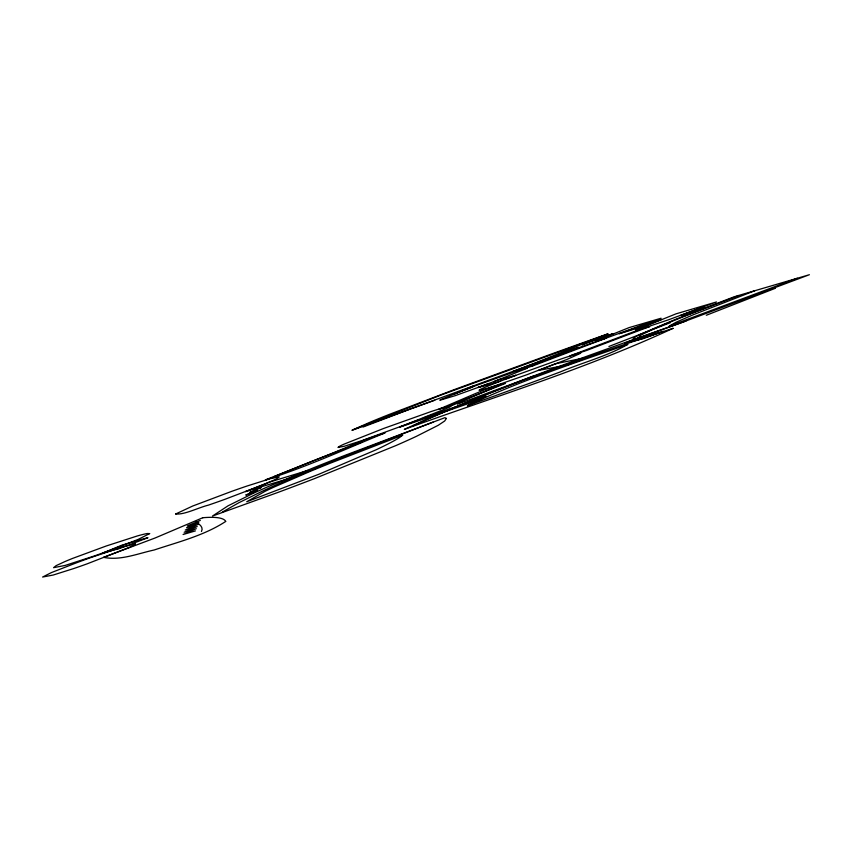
<?xml version="1.0" encoding="UTF-8"?>
<svg xmlns="http://www.w3.org/2000/svg" width="852" height="852" viewBox="0 0 852 852"><rect width="100%" height="100%" fill="white"/><g stroke="black" fill="none" stroke-linecap="round" stroke-linejoin="round"><path stroke-width="1.28" d="M608.914 346.466L670.513 322.578M201.466 531.478C203.947 526.994 198.814 523.65 195.459 521.807M362.973 427.054L410.206 409.098M225.546 521.552C204.022 535.599 178.356 541.936 154.169 549.998C137.779 553.534 120.483 560.882 103.582 557.336L155.043 538.017L202.957 517.654M274.163 476.577L314.718 460.197M512.989 371.44L578.284 347.307M222.372 512.084L239.018 502.648L262.906 490.922A328.212 16.657 -19.8 0 1 278.892 483.68L340.321 458.067L433.029 422.102M457.545 404.189L533.235 376.158M413.327 425.723C501.998 385.338 594.195 353.41 685.998 321.023M286.73 479.367L308.051 470.389L269.072 482.232L245.685 491.561M354.123 429.376L440.74 395.136L601.959 336.231M262.352 486.077L253.225 489.985L261.085 487.6L249.636 492.488L257.4 490.07L245.781 495.044L253.619 492.616M500.625 380.961L482.977 388.161A43.718 1.587 -19.9 0 0 479.633 389.801L479.08 390.333L488.984 387.937L526.76 374.773L566.878 359.48L580.681 353.25L579.882 353.186A33.558 1.203 -19.8 0 0 574.44 354.666L571.426 355.603A44.08 1.587 -19.9 0 0 560.605 359.15L506.141 378.863M315.89 459.729L362.143 441.986M797.323 278.253L669.171 326.156L676.083 322.248L693.123 314.793L754.819 290.724M200.305 520.423L187.333 525.908L198.793 522.478L186.577 527.718L197.994 524.481L185.235 530.072L197.163 526.547L184.192 532.255L196.301 528.687L183.095 534.502L195.417 530.892M474.33 385.711L453.211 394.316L472.594 387.053M418.577 419.919L361.642 440.708L344.357 446.246L337.988 447.47L339.49 446.331A52.867 2.066 -20 0 1 344.272 444.052L383.581 428.481L430.75 411.676A51.599 2.013 -20 0 1 441.655 408.204L450.889 405.989A48.905 1.906 -20 0 1 449.079 407.362L399.673 427.108L404.562 425.489A214.395 7.849 -19.9 0 0 438.088 414.115L473.318 401.867L486.247 396.255L423.337 417.981M493.51 381.813L527.303 368.16L522.883 369.15A38.116 1.299 -19.9 0 0 515.045 371.632L470.229 387.628L440.377 399.726A35.22 1.203 -19.9 0 0 439.92 400.238L455.234 395.647L488.814 383.581M738.929 295.537L691.59 313.515A121.825 4.526 -19.6 0 0 680.801 317.785L665.199 324.037A125.34 4.686 -19.6 0 0 653.314 329.064L641.215 334.921L638.063 337.935M411.292 408.694L434.733 400.259M775.437 288.253L706.308 315.272M505.46 383.421L451.102 404.913M111.378 550.594L102.868 553.065L121.634 545.269L142.54 539.092A212.446 10.448 -20.7 0 1 147.96 537.718L117.938 549.103A74.795 3.61 -20.6 0 0 111.356 550.594M245.61 491.593A455.085 22.237 -20.8 0 1 286.826 479.335M472.679 387.021A37.712 1.257 -19.9 0 1 474.276 385.732M202.755 517.728A3776.607 124.403 -22.5 0 1 225.801 521.456M446.373 418.449L444.68 421.005L438.258 425.276L416.319 436.373A270.723 11.971 -20.3 0 1 396.031 445.521L314.473 478.622A164.489 7.561 -20.2 0 1 277.486 492.594L212.468 516.056L228.006 505.843L252.192 493.83A286.155 14.239 -19.9 0 1 268.316 486.567L313.28 467.897A236.228 11.63 -20 0 1 344.187 455.65L445 417.65L446.373 418.449M685.913 315.41L704.018 308.073A144.169 5.112 -19.8 0 0 703.688 307.806L698.544 308.712L680.514 315.485L685.913 315.41M633.281 338.627L634.463 339.522L678.203 323.867L809.4 274.717L734.232 296.762L676.19 319.095L640.779 334.112A157.556 5.911 -19.6 0 0 635.943 336.625L633.281 338.627M135.244 543.981L133.817 545.152A37.168 1.81 -20.5 0 1 129.014 547.506L87.192 563.822A53.442 2.588 -20.5 0 1 73.655 568.572L53.207 575.036L42.6 577.038L51.365 572.608L74.731 563.481A53.133 2.577 -20.5 0 1 90.216 557.783L122.368 547.005L135.244 543.981M149.622 533.597L138.141 539.423L110.824 550.009A53.633 2.471 -20.4 0 1 94.37 555.941L65.284 565.398L53.569 567.677L56.189 565.611L64.837 561.617A36.018 1.629 -20.5 0 1 72.526 558.433L106.276 545.983L137.204 535.993A95.03 4.398 -20.5 0 1 147.343 533.522L149.622 533.597M627.732 344.421C606.688 356.445 582.438 362.558 560.126 371.994A218.336 8.137 -19.9 0 1 527.718 383.986L467.375 405.754C519.166 381.185 573.726 363.335 627.732 344.421M635.965 330.022L635.794 330.267A38.787 1.331 -19.7 0 0 639.17 329.618L668.809 319.692L716.479 301.97L676.03 313.845L635.965 330.022M175.682 513.98C184.543 514.906 198.452 507.558 208.42 505.13A56.775 2.418 -20.2 0 0 224.491 499.474L264.94 484.064L276.176 479.112L279.275 476.896L270.308 478.675L246.803 486.098A60.673 2.577 -20.3 0 0 231.478 491.434L192.68 506.035L175.682 513.98M597.06 340.48L596.89 340.683A30.054 0.98 -19.8 0 0 599.51 340.161A26.061 0.852 -19.8 0 0 605.996 338.148L661.088 318.222L629.085 327.615L597.06 340.48M402.613 435.202L399.865 437.3A290.212 12.588 -20.4 0 1 376.105 449.792L318.85 474.266L246.707 501.764L265.142 491.284A204.001 10.086 -20 0 1 273.673 487.237L309.5 471.678A192.158 9.457 -20 0 1 330.406 463.147L402.613 435.202M673.037 328.35C586.251 368.692 494.203 396.787 404.327 429.397C491.391 389.481 582.14 358.202 673.037 328.35M354.272 429.195L351.94 430.345L506.525 373.762A146.203 4.484 -19.9 0 0 536.44 362.526L608.062 333.782L583.748 342.429A452.838 17.828 -19.8 0 0 547.101 355.593L453.733 389.811L388.714 414.636A126.916 4.281 -19.9 0 0 370.663 421.974L354.272 429.195M441.251 408.204L438.908 409.258L452.742 405.201L503.159 383.624L490.124 387.553A395.413 16.38 -19.5 0 0 475.022 393.752L441.251 408.204M586.645 342.738L581.991 344.794L613.302 333.59L586.645 342.738M384.795 433.008C345.209 449.164 306.113 467.162 265.334 479.953L325.752 455.884A348.063 12.29 -20.3 0 0 347.733 446.906L366.136 439.27L384.795 433.008M661.269 319.447L645.88 325.539L623.845 332.355A232.479 7.178 -19.6 0 1 619.202 333.718L647.318 323.952A72.047 2.332 -19.7 0 0 652.004 322.471L661.269 319.447M635.315 339.085L624.953 343.154L642.493 338.894L663.271 331.279L635.315 339.085M532.713 365.945L520.508 369.821L539.348 362.632A1540.128 83.837 -18.7 0 1 578.678 347.722L606.539 337.978L532.713 365.945M555.696 363.719L538.262 370.45L566.995 365.082L588.423 357.105L555.696 363.719M573.822 354.443L569.977 355.923L586.698 350.428A491.498 21.119 -19.4 0 1 634.591 332.248L649.661 326.593L640.118 329.341L573.822 354.443M515.641 375.349L497.887 382.101L488.111 384.912A231.787 7.689 -19.7 0 1 483.073 386.265L478.004 387.532L499.666 379.396A172.328 5.815 -19.7 0 0 503.117 378.725L515.641 375.349"/></g></svg>
